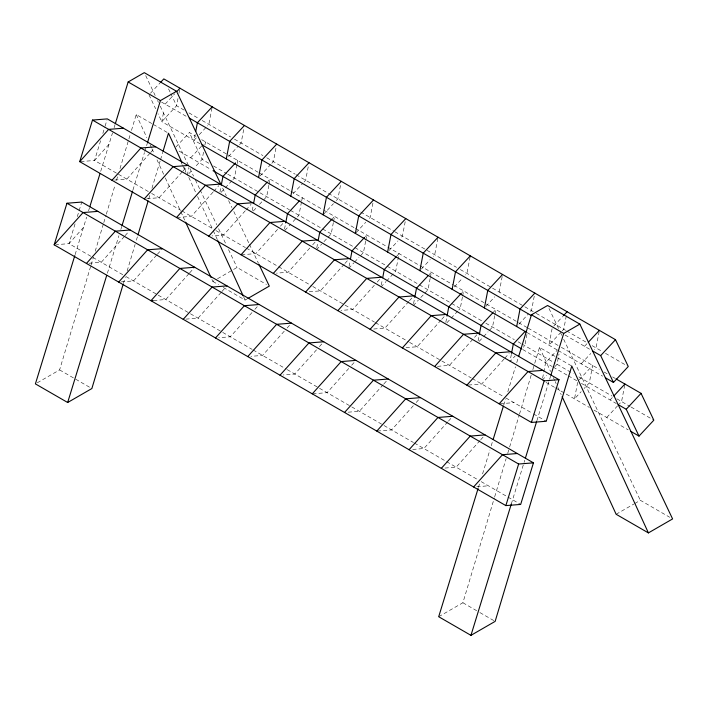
<?xml version="1.0" encoding="UTF-8"?>
<svg xmlns="http://www.w3.org/2000/svg" width="708" height="708" viewBox="0 0 708 708"><rect width="100%" height="100%" fill="white"/><g stroke="black" fill="none" stroke-linecap="round" stroke-linejoin="round"><path stroke-width="0.53" stroke-dasharray="3.54 2.66" d="M163.451 112.899L161.778 121.661L200.311 143.91M177.974 98.518L176.584 105.731L161.778 121.661L157.99 113.714M178.956 93.368L179.743 89.243M187.328 175.327L188.815 167.539M195.16 134.449L194.036 140.29L196.258 137.901M203.523 152.185L202.143 159.397L194.735 167.362M204.904 144.972L205.497 141.883L203.276 144.273M212.011 107.873L208.851 124.36L207.373 125.953M219.967 192.01L221.082 186.169M236.968 164.628L234.401 178.027L232.923 179.62M237.171 163.601L237.755 160.504L236.277 162.097M243.685 129.591L241.118 142.989L238.897 145.379M252.252 210.524L253.234 205.364M268.836 185.319L266.668 196.656L257.783 206.214M269.031 184.284L270.022 179.133L267.801 181.522M275.943 148.22L273.376 161.61L271.155 163.999M284.51 229.144L285.501 223.993M301.493 201.886L298.926 215.276L291.528 223.241M301.696 200.851L302.289 197.762L300.068 200.152M308.21 166.84L305.644 180.239L303.422 182.629M316.777 247.773L317.759 242.623M333.362 222.569L331.194 233.906L322.308 243.464M333.565 221.542L334.548 216.391L333.07 217.984M340.468 185.469L337.902 198.868L334.203 202.851M349.035 266.403L350.026 261.252M365.629 241.198L363.461 252.535L359.752 256.517M365.824 240.171L366.815 235.012L365.328 236.605M372.93 203.063L370.169 217.498L368.682 219.091M381.302 285.032L382.285 279.872M405.197 221.692L402.427 236.118L400.949 237.711M413.569 303.652L414.552 298.502M430.154 278.448L427.986 289.784L419.092 299.342M430.349 277.421L431.34 272.27L429.119 274.66M437.854 238.26L434.694 254.747L433.216 256.34M445.828 322.282L446.819 317.131M462.421 297.077L460.244 308.414L458.766 310.007M462.616 296.05L463.598 290.899L462.12 292.493M470.112 256.889L466.961 273.376L465.475 274.969M478.095 340.911L479.077 335.76M494.68 315.706L492.511 327.043L488.803 331.025M494.874 314.679L495.865 309.52L493.644 311.909M502.184 276.545L499.22 292.006L497.742 293.599M511.344 354.381L509.964 361.593L515.141 356.027M526.947 334.335L524.77 345.672L523.292 347.265M534.248 296.201L531.487 310.626L529.265 313.016M542.62 378.161L543.602 373.01M543.806 371.983L545.576 362.708L557.426 349.964M552.09 328.698L548.939 345.185L561.524 331.645M554.815 366.682L557.037 364.293L559.01 353.991M566.312 315.856L563.745 329.255L562.267 330.848M577.648 382.364L574.489 398.852L581.153 391.683M599.172 331.397L596.012 347.885L594.525 349.478M624.721 385.064L621.562 401.551L619.341 403.941M37.259 382.807L59.596 369.912L90.757 266.075M91.075 265.022L93.297 257.597M95.208 251.243L103.474 223.693M103.793 222.639L106.014 215.223M106.333 214.161L115.236 184.496M116.51 180.257L118.103 174.956M120.006 168.601L128.591 139.989M128.909 138.936L130.184 134.697M131.458 130.458L136.219 114.563L152.353 123.873M123.334 283.642L125.245 277.288M127.157 270.934L135.104 244.446M136.37 240.207L137.644 235.968M148.777 198.886L150.043 194.647M151.954 188.284L160.22 160.743M160.539 159.681L162.76 152.264M438.695 616.721L462.89 602.747L494.361 497.857M494.68 496.795L506.131 458.651M507.716 453.359L509.309 448.058M509.627 446.996L519.168 415.215M519.486 414.153L531.248 374.948M532.841 369.656L534.425 364.354M534.744 363.293L539.514 347.398L556.594 357.266M75.057 223.896L68.986 243.649L56.286 244.658M77.287 216.621L81.765 202.063M100.607 140.724L94.536 160.477L79.73 161.654M102.846 133.449L104.757 127.21M105.076 126.174L106.997 119.935M75.119 254.614L86.633 217.117M88.553 210.878L89.509 207.763M100.686 171.371L112.51 132.909M114.103 127.706L115.059 124.59M107.377 273.244L118.9 235.746M120.811 229.507L121.776 226.392M132.954 190.001L144.45 152.574M144.768 151.539L147.326 143.22M478.404 487.449L480.024 482.192M482.582 473.864L489.927 449.961M491.202 445.801L492.803 440.597M503.662 405.25L505.574 399.011M507.813 391.736L515.477 366.788M516.751 362.629L518.035 358.469M511.318 503.972L524.743 460.262M536.885 420.764L549.337 380.214M549.656 379.178L550.939 375.019M108.997 144.344L94.536 160.477L117.493 173.734M83.438 227.516L68.986 243.649L91.943 256.907M149.928 153.291L126.803 179.106L113.05 180.195M150.654 152.486L154.264 148.45M124.378 236.463L101.253 262.279L87.491 263.367M125.095 235.649L128.714 231.622M182.195 171.92L159.061 197.736L145.308 198.824M182.912 171.106L186.531 167.079M156.636 255.084L133.511 280.908L120.82 281.917M157.362 254.278L162.424 248.632M213.011 192.16L191.328 216.365L177.575 217.453M213.736 191.346L218.79 185.7M188.903 273.713L165.778 299.528L153.078 300.537M189.629 272.907L194.682 267.261M245.269 210.78L223.595 234.985L211.958 235.914M245.995 209.975L251.057 204.329M221.17 292.342L198.036 318.158L185.346 319.166M221.887 291.537L226.949 285.89M277.536 229.41L255.854 253.614L241.039 254.791M280.43 226.188L284.766 221.347M251.986 312.582L230.304 336.787L218.666 337.707M254.871 309.352L257.765 306.13M309.803 248.039L288.121 272.244L276.483 273.164M312.688 244.809L317.025 239.968M284.244 331.211L262.571 355.416L250.924 356.336M287.138 327.981L291.475 323.14M344.23 264.243L320.379 290.873L307.688 291.873M344.955 263.438L349.292 258.597M316.511 349.832L294.829 374.036L283.191 374.966M319.405 346.61L322.29 343.38M374.328 285.289L352.646 309.493L341.008 310.423M377.214 282.067L380.108 278.837M348.77 368.461L327.096 392.666L313.334 393.763M351.664 365.24L356 360.399M408.755 301.502L384.904 328.123L370.098 329.3M409.481 300.696L413.817 295.856M383.205 384.665L359.354 411.295L346.663 412.304M383.931 383.86L386.816 380.639M441.022 320.122L417.171 346.752L402.356 347.929M441.748 319.317L444.633 316.095M413.304 405.719L391.621 429.924L376.806 431.092M416.189 402.489L419.083 399.259M476.9 334.716L449.438 365.381L436.739 366.381M447.73 421.924L423.88 448.545L411.189 449.553M448.456 421.118L452.793 416.277M504.105 358.991L481.697 384.001L466.882 385.179M504.822 358.186L509.158 353.345M479.997 440.553L456.147 467.174L443.447 468.183M480.714 439.748L485.051 434.907M150.477 93.235L160.105 82.88M165.132 104.138L174.761 93.792M176.035 146.901L189.363 132.564L196.01 136.405M199.222 134.715L206.63 126.75M190.682 157.804L202.532 145.069M188.806 173.734L193.992 168.159M228.525 156.53L238.154 146.175M221.073 192.364L232.18 180.416M260.048 175.947L270.412 164.796M253.331 210.984L257.039 207.01M293.05 193.78L302.679 183.425M284.855 230.41L290.784 224.038M323.096 214.798L333.459 203.647M316.379 249.836L321.565 244.26M356.097 232.631L365.726 222.277M348.646 268.465L353.832 262.889M354.566 262.093L359.009 257.314M389.099 250.455L397.984 240.897M396.852 256.031L399.073 253.641L395.719 271.164L386.834 280.722M380.904 287.085L386.09 281.519M421.366 269.084L430.252 259.526M413.171 305.714L418.357 300.139M454.368 286.917L462.51 278.156M446.916 322.751L458.023 310.803M485.892 306.343L494.777 296.785M479.174 341.38L482.883 337.397M483.626 336.601L488.069 331.822M518.893 324.167L528.522 313.812M553.771 326.069L562.656 316.52M542.222 380.223L546.665 375.444M584.551 346.292L587.516 343.106M581.197 363.815L590.826 353.46M579.321 379.736L592.658 365.408L589.304 382.922L584.118 388.497M610.101 399.958L612.332 397.569M606.747 417.481L618.597 404.737M211.922 279.421L212.851 281.43L216.568 279.288M217.498 278.748L237.047 267.465L266.465 284.448M223.286 287.457L245.11 300.059L246.977 298.988M616.137 514.274L633.819 504.061M634.749 503.53L640.333 500.299L669.75 517.283M500.211 403.719L513.964 402.631M476.767 486.723L488.405 485.803M184.177 110.112L176.584 105.731L170.911 93.81M188.921 112.855L198.417 118.333M202.205 120.528L230.675 136.963M234.472 139.149L262.942 155.592M266.739 157.778L295.201 174.212M296.148 174.761L327.468 192.841M328.415 193.39L359.726 211.471M360.682 212.019L393.887 231.189M394.843 231.737L456.518 267.35M460.315 269.544L523.893 306.245M524.84 306.794L535.283 312.821M536.23 313.37L565.648 330.353M566.595 330.901L587.472 342.955M592.215 345.69L601.703 351.168M605.499 353.363L627.323 365.965M161.548 102.076L186.54 116.501M565.011 335.008L589.932 349.398M201.7 139.688L227.321 154.477M228.268 155.025L258.632 172.557M259.588 173.106L289.953 190.638M290.899 191.187L323.158 209.816M324.114 210.364L354.478 227.896M355.425 228.436L386.736 246.517M387.692 247.065L453.164 284.873M454.111 285.421L517.69 322.122M518.637 322.671L527.177 327.6M528.133 328.149L558.497 345.681M561.338 347.327L599.295 369.24M604.039 371.974L607.836 374.169M612.579 376.913L615.429 378.55M527.106 332.583L557.311 350.017M558.24 350.557L602.605 376.169M153.3 124.422L167.539 132.644M557.541 357.814L571.781 366.027M208.78 163.229L202.143 159.397L189.363 132.564M213.524 165.973L226.808 173.646M227.764 174.195L259.075 192.266M260.022 192.815L289.439 209.798M290.386 210.347L321.706 228.427M322.653 228.976L353.965 247.057M354.92 247.605L418.49 284.306M419.446 284.855L482.068 321.016M485.865 323.211L514.335 339.645M518.132 341.831L520.982 343.477M521.929 344.026L555.143 363.204M557.037 364.293L573.17 373.612M578.861 376.895L612.075 396.073M616.818 398.808L630.102 406.481M631.049 407.029L652.873 419.632M179.036 151.078L211.161 169.628M522.805 349.557L552.222 366.54M553.169 367.089L567.4 375.302M568.356 375.851L576.896 380.78M581.427 383.4L616.376 403.578M546.018 382.417L554.559 387.347M555.506 387.896L589.375 407.445M594.03 410.136L628.155 429.836M118.422 174.274L150.689 192.895M151.618 193.434L180.894 210.338M181.841 210.887L215.055 230.056M216.002 230.604L245.419 247.588M246.366 248.136L277.678 266.217M278.633 266.766L311.839 285.935M312.794 286.483L344.106 304.564M345.053 305.113L374.47 322.096M375.417 322.644L408.631 341.822M409.578 342.371L440.898 360.443M441.845 360.991L471.262 377.975M472.209 378.523L503.105 396.365M505.893 397.976L532.575 413.375M533.505 413.914L546.222 421.26M212.851 281.43L218.542 284.722M92.872 257.438L125.139 276.067M126.068 276.607L157.238 294.599M158.185 295.147L189.496 313.228M190.452 313.777L221.763 331.857M222.71 332.406L252.128 349.389M253.075 349.938L286.289 369.107M287.236 369.656L318.556 387.736M319.503 388.285L350.814 406.365M351.761 406.914L383.081 424.986M384.028 425.535L413.445 442.518M414.392 443.066L445.704 461.147M446.659 461.696L477.555 479.537M481.236 481.661L507.025 496.547M507.955 497.087L520.672 504.432M59.596 369.912L91.863 388.542M462.89 602.747L479.024 612.066M479.971 612.615L495.149 621.376M549.001 308.476L558.939 329.344M560.833 333.318L561.771 335.309M563.665 339.282L640.333 500.299M222.639 188.071L226.286 195.735M228.604 200.603L231.914 207.559M233.808 211.533L248.959 243.348M249.428 244.34L258.42 263.226M168.539 88.836L170.433 92.81M145.706 75.632L155.176 95.509M157.521 100.448L158.433 102.359M160.256 106.191L188.549 165.61M189.921 168.486L193.567 176.15M195.39 179.982L199.656 188.93M200.125 189.921L216.692 224.719M218.586 228.693L226.162 244.596M228.525 249.57L237.047 267.465M148.999 94.828L155.627 108.74M181.177 162.406L182.124 164.398M182.593 165.389L185.912 172.345M539.514 347.398L550.594 371.532M553.364 377.559L554.745 380.577M555.205 381.577L556.134 383.594M557.975 387.612L561.205 394.648M184.177 167.371L186.487 172.398M188.797 177.425L195.718 192.496M197.567 196.523L212.798 229.693M213.258 230.702L217.418 239.746M243.729 297.041L245.11 300.059M136.219 114.563L146.839 137.688M150.069 144.724L151.459 147.733M151.919 148.742L154.229 153.769M156.999 159.796L164.84 176.885M165.3 177.894L184.691 220.117"/><path stroke-width="1.06" d="M195.718 131.529L197.39 122.767L212.205 106.837M226.303 158.919L229.657 141.396L244.472 125.466M253.632 203.302L255.207 195.063L267.058 182.319M258.562 177.54L261.925 160.026L276.731 144.096M285.696 222.967L287.475 213.692L299.325 200.948M290.829 196.169L294.183 178.646L308.998 162.725M318.158 240.561L319.733 232.312L332.326 218.781M323.096 214.798L326.45 197.275L341.256 181.345M350.425 259.19L352 250.942L364.593 237.401M355.354 233.428L358.708 215.905L373.523 199.975M382.683 277.81L384.267 269.571L396.117 256.827M387.621 252.048L390.975 234.534L405.79 218.604M414.746 297.475L416.525 288.2L428.375 275.456M419.879 270.677L423.234 253.154L438.048 237.233M447.014 316.095L448.792 306.821L461.377 293.289M452.147 289.306L455.501 271.784L470.316 255.854M479.272 334.725L481.051 325.45L492.901 312.706M484.405 307.936L487.768 290.413L502.574 274.483M511.539 353.354L513.318 344.079L525.168 331.335M516.672 326.556L520.026 309.042L534.841 293.112M123.024 284.704L91.863 388.542L67.667 402.507L35.4 383.886L74.791 255.668M137.963 234.906L148.14 201.001M163.079 151.202L168.486 133.192L181.876 162.344M54.171 244.826L66.95 203.24L81.765 202.063L533.451 462.846L520.672 504.432L505.857 505.6L54.171 244.826L83.084 212.55L97.899 211.382M79.73 161.654L92.5 120.068L107.315 118.891L559.001 379.674L546.222 421.26L531.416 422.437L79.73 161.654L108.634 129.387L123.449 128.21M89.828 206.718L100.049 173.451M115.377 123.555L128.157 81.969L144.29 72.65L176.549 91.279L221.268 185.195L222.949 176.434L235.534 162.893M67.667 402.507L106.731 275.341M122.095 225.348L132.635 191.045M147.645 142.175L160.424 100.589L176.549 91.279M478.086 488.502L438.695 616.721L470.953 635.35L495.149 621.376L571.781 366.027L648.404 532.903L672.6 518.929L579.843 324.114L547.576 305.493L531.451 314.803L518.672 356.389M493.122 439.562L503.344 406.295M505.857 505.6L518.637 464.023L533.451 462.846M531.416 422.437L544.187 380.851L559.001 379.674M470.953 635.35L511.318 503.972M525.38 458.191L536.558 421.8M550.939 375.019L563.71 333.433L579.843 324.114M111.988 180.283L140.901 148.007L155.707 146.839M86.438 263.456L115.342 231.18L130.157 230.003M144.255 198.913L173.159 166.637L187.974 165.46M118.696 282.076L147.609 249.809L162.424 248.632M176.513 217.533L205.426 185.266L220.232 184.089M208.78 236.162L237.684 203.895L252.499 202.718M183.23 319.335L212.135 287.059L226.949 285.89M241.039 254.791L269.952 222.516L284.766 221.347M215.489 337.964L244.402 305.688L259.208 304.511M273.306 273.421L302.21 241.145L317.025 239.968M247.756 356.584L276.66 324.317L291.475 323.14M305.573 292.041L334.477 259.774L349.292 258.597M280.014 375.213L308.927 342.946L323.733 341.769M337.831 310.67L366.744 278.403L381.55 277.226M312.281 393.843L341.185 361.567L356 360.399M370.098 329.3L399.002 297.024L413.817 295.856M344.539 412.472L373.452 380.196L388.267 379.019M402.356 347.929L431.269 315.653L446.075 314.476M376.806 431.092L405.711 398.825L420.525 397.648M434.624 366.549L463.528 334.282L478.343 333.105M409.074 449.722L437.978 417.454L452.793 416.277M466.882 385.179L495.795 352.911L510.61 351.734M441.332 468.351L470.245 436.075L485.051 434.907M499.149 403.808L528.053 371.532L542.868 370.364M473.599 486.98L502.503 454.704L517.318 453.527M160.849 82.084L163.814 78.898L615.5 339.681L628.27 366.514L613.464 382.444L605.393 377.78M176.982 91.403L179.947 88.217M563.4 315.724L567.099 311.741M588.26 342.309L599.366 330.362M613.464 382.444L600.685 355.611L615.5 339.681M613.809 395.976L624.916 384.028M641.05 393.347L653.829 420.18L639.014 436.101L626.235 409.277L641.05 393.347L616.376 379.099M247.906 298.449L269.305 286.094L258.898 264.217M194.682 267.261L179.867 268.438L150.963 300.705L153.078 300.537M128.157 81.969L160.424 100.589M531.451 314.803L563.71 333.433M189.328 118.112L531.416 315.618M592.623 350.947L600.685 355.611M202.107 144.945L526.159 332.034M213.019 170.708L521.858 349.009M618.173 404.613L626.235 409.277M92.5 120.068L544.187 380.851M630.952 431.446L639.014 436.101M648.404 532.903L616.137 514.274L562.134 396.657M66.95 203.24L518.637 464.023M217.878 240.755L243.269 296.041M185.611 222.126L211.002 277.412"/></g></svg>
